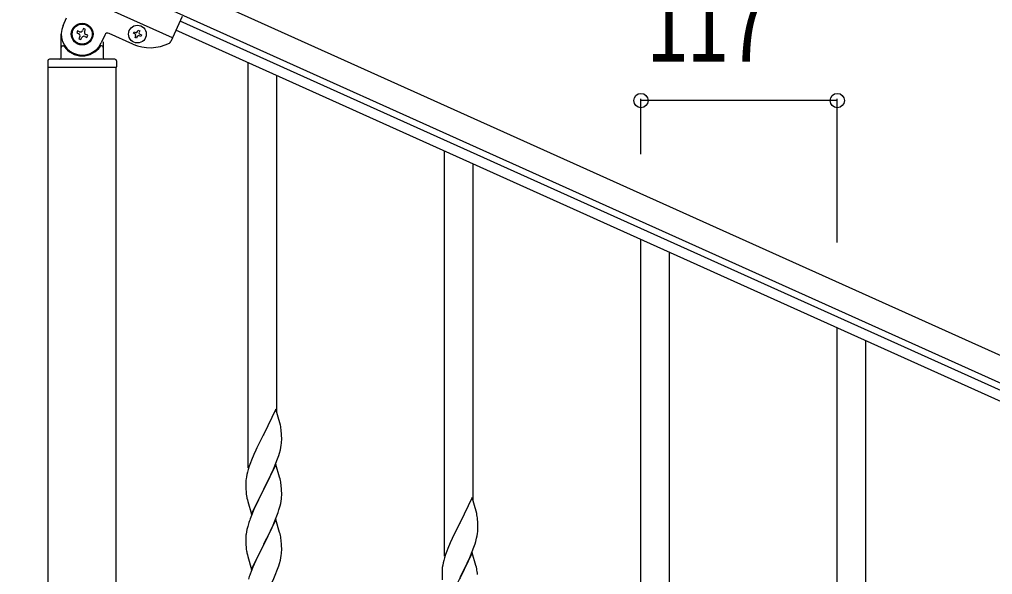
# Model space of a CAD drawing. Units: millimetres, scale not verified. Extents: x -4143 to 4140, y -2900 to 2898.
# Drawn here: x 768 to 1347, y -965 to -634 of the extents above; entities that cross this region are included whole.
import ezdxf
from ezdxf.enums import TextEntityAlignment as Align

# ---------------------------------------------------------------- set-up
doc = ezdxf.new("R2010")
doc.units = ezdxf.units.MM
doc.header["$LTSCALE"] = 10
doc.layers.add('0-3_YKK_A1', color=4, linetype='Continuous')
doc.layers.add('0-4_YKK_D', color=6, linetype='Continuous')
doc.styles.add('ＭＳ ゴシック', font='')
doc.styles.get('ＭＳ ゴシック').set_extended_font_data('MS Gothic')

msp = doc.modelspace()

# ---------------------------------------------------------------- linework, layer by layer
at = {"layer": '0-3_YKK_A1'}
for p, q in [((775.21, -574.35), (1581.55, -937.24)), ((769.05, -588.03), (1575.39, -950.92)), ((858.69, -644.78), (767.5, -603.74)), ((864.44, -632.02), (857.74, -646.9)), ((793.49, -637.37), (795.54, -632.81)), ((1532.72, -936.1), (863.19, -634.78)), ((792.39, -656.5), (792.39, -642.5)), ((803.35, -641.09), (802.15, -640.54)), ((818.34, -643.07), (816.29, -647.63)), ((835.12, -648.43), (820.98, -642.07)), ((836.28, -642.35), (835.4, -641.95)), ((839.3, -642.65), (840.17, -643.05)), ((1530.25, -941.57), (860.73, -640.25)), ((793.39, -649.5), (793.66, -649.5)), ((806.42, -643.91), (807.63, -644.46)), ((816.39, -649.5), (816.11, -649.5)), ((817.39, -647.05), (817.39, -656.5)), ((784.39, -658.5), (784.39, -662)), ((824.39, -657.5), (785.39, -657.5)), ((825.39, -658.5), (825.39, -662)), ((903.89, -901), (903.89, -659.68)), ((825.14, -662.5), (784.64, -662.5)), ((784.64, -1497.48), (784.64, -662.5)), ((824.89, -662.5), (784.89, -662.5)), ((825.14, -1497.48), (825.14, -662.5)), ((920.89, -868.09), (920.89, -667.33)), ((1020.89, -953.65), (1020.89, -712.33)), ((1037.89, -920.75), (1037.89, -719.98)), ((1137.89, -1006.31), (1137.89, -764.99)), ((1154.89, -973.4), (1154.89, -772.64)), ((1254.89, -1058.96), (1254.89, -817.64)), ((1271.89, -1026.06), (1271.89, -825.29))]:
    msp.add_line(p, q, dxfattribs=at)
for points in [[(802.15, -640.54), (801.61, -641.75), (802.81, -642.29)], [(806.3, -640.97), (806.84, -639.76), (805.64, -639.22), (805.1, -640.42)], [(807.63, -644.46), (808.17, -643.25), (806.96, -642.71)], [(835.4, -641.95), (835.79, -641.08), (836.67, -641.47)], [(837.63, -644.01), (837.24, -644.89), (836.36, -644.49), (836.76, -643.62)], [(837.94, -640.99), (838.33, -640.12), (839.21, -640.51), (838.81, -641.39)], [(840.17, -643.05), (839.78, -643.92), (838.9, -643.53)], [(803.47, -644.03), (802.93, -645.24), (804.14, -645.78), (804.68, -644.58)], [(920.29, -866.05), (913.06, -880.9), (912.72, -881.57), (910.11, -886.77), (909.01, -889.07), (908.34, -890.5), (907.23, -892.96), (905.76, -896.49), (905.17, -898.01), (904.45, -900.03), (903.81, -902.02), (903.39, -903.48), (903.03, -904.9), (902.74, -906.29), (902.52, -907.62)], [(923.02, -875.59), (922.68, -874.17), (920.29, -866.05)], [(902.69, -916.68), (902.83, -917.67), (903.01, -918.62), (903.11, -919.09), (903.32, -920.03), (903.57, -920.99), (905.84, -928.63), (913.06, -913.78), (913.23, -913.44), (914.95, -910.06), (917.34, -905.13), (918.89, -901.71), (919.33, -900.71), (920.37, -898.18), (921.33, -895.65), (922.01, -893.65), (922.47, -892.17), (922.99, -890.24), (923.3, -888.85), (923.54, -887.49), (923.7, -886.2), (923.76, -885.37), (923.78, -884.57), (923.78, -883.42), (923.73, -881.7), (923.67, -880.45), (923.56, -879.04)], [(920.29, -898.92), (913.06, -913.78), (912.72, -914.45), (909.9, -920.09), (908.34, -923.37), (907.23, -925.84), (905.76, -929.36), (904.99, -931.39)], [(923.02, -908.46), (922.8, -907.52), (922.55, -906.56), (920.29, -898.92)], [(902.39, -908.9), (902.35, -909.71), (902.34, -910.11), (902.36, -911.97), (902.39, -912.98), (902.44, -913.92), (902.52, -915.09)], [(923.76, -918.24), (923.78, -917.44), (923.78, -916.3), (923.73, -914.57), (923.67, -913.32), (923.56, -911.91)], [(922.87, -923.59), (923.2, -922.18), (923.47, -920.81), (923.66, -919.5)], [(1037.29, -918.71), (1030.06, -933.56), (1029.72, -934.23), (1027.11, -939.43), (1026.01, -941.73), (1025.34, -943.16), (1024.23, -945.62), (1022.76, -949.15), (1022.17, -950.67), (1021.45, -952.69), (1020.81, -954.68), (1020.39, -956.14), (1020.03, -957.56), (1019.74, -958.95), (1019.52, -960.28)], [(1040.02, -928.25), (1039.68, -926.83), (1037.29, -918.71)], [(903.32, -952.9), (903.57, -953.86), (905.84, -961.5), (913.06, -946.65), (913.23, -946.32), (914.95, -942.93), (916.45, -939.87), (917.57, -937.53), (918.68, -935.08), (919.75, -932.57), (920.95, -929.53), (921.68, -927.52), (922.17, -926.02)], [(920.29, -931.78), (913.06, -946.65), (912.9, -946.98), (910.11, -952.51), (908.79, -955.28), (908.34, -956.24), (906.59, -960.21), (905.56, -962.74), (904.99, -964.26)], [(923.02, -941.32), (922.8, -940.39), (922.55, -939.43), (920.29, -931.78)], [(1030.23, -966.1), (1031.95, -962.72), (1034.34, -957.79), (1035.89, -954.37), (1036.33, -953.37), (1037.37, -950.84), (1038.33, -948.31), (1039.01, -946.31), (1039.47, -944.83), (1039.99, -942.9), (1040.3, -941.51), (1040.54, -940.15), (1040.7, -938.86), (1040.76, -938.03), (1040.78, -937.23), (1040.78, -936.08), (1040.73, -934.36), (1040.67, -933.11), (1040.56, -931.7)], [(903.96, -934.4), (903.52, -935.87), (903.03, -937.78), (902.74, -939.16), (902.52, -940.49)], [(902.39, -941.77), (902.35, -942.58), (902.34, -942.98), (902.36, -944.84), (902.39, -945.85), (902.44, -946.79), (902.54, -948.23), (902.69, -949.55), (902.83, -950.54)], [(903.32, -985.77), (903.64, -986.97), (905.84, -994.37), (913.06, -979.51), (913.23, -979.18), (914.95, -975.8), (916.45, -972.74), (917.57, -970.39), (919.11, -966.95), (919.96, -964.94), (921.33, -961.39), (922.01, -959.39), (922.47, -957.91), (922.99, -955.98), (923.3, -954.59), (923.54, -953.23), (923.7, -951.94), (923.76, -951.11), (923.78, -950.31), (923.78, -949.16), (923.73, -947.44), (923.67, -946.19), (923.56, -944.78)], [(1037.29, -951.58), (1030.06, -966.44), (1029.72, -967.11), (1026.9, -972.75), (1025.34, -976.03), (1024.23, -978.5), (1022.76, -982.02), (1021.99, -984.05)], [(1040.02, -961.12), (1039.8, -960.18), (1039.55, -959.22), (1037.29, -951.58)], [(1019.39, -961.56), (1019.35, -962.37), (1019.34, -962.77), (1019.36, -964.63), (1019.39, -965.64), (1019.44, -966.58), (1019.52, -967.75)]]:
    msp.add_lwpolyline(points, dxfattribs=at)
for centre, radius in [((804.89, -642.5), 6.5), ((804.89, -642.5), 6), ((837.79, -642.5), 5.3)]:
    msp.add_circle(centre, radius, dxfattribs=at)
for centre, radius, start, end in [((804.89, -642.5), 12.5, 155.77, 335.77), ((802.27, -643.49), 1.32, 335.77, 65.77), ((803.89, -639.88), 1.32, 245.77, 335.77), ((807.51, -641.51), 1.32, 155.77, 245.77), ((820.16, -643.89), 2, 65.77, 155.77), ((835.88, -643.22), 0.96, 335.77, 65.77), ((837.06, -640.6), 0.96, 245.77, 335.77), ((838.51, -644.41), 0.96, 65.77, 155.77), ((839.69, -641.78), 0.96, 155.77, 245.77), ((793.39, -650.5), 1, 90, 180), ((793.66, -650), 0.5, 33.74899, 90), ((805.88, -645.12), 1.32, 65.77, 155.77), ((816.11, -650), 0.5, 90, 146.25101), ((816.39, -650.5), 1, 0, 90), ((845.38, -625.63), 25, 245.77, 297.27005), ((855.92, -646.07), 2, 297.27005, 335.77), ((804.89, -642.5), 13, 213.74899, 326.25101), ((785.39, -658.5), 1, 90, 180), ((791.39, -656.5), 1, 270, 0), ((818.39, -656.5), 1, 180, 270), ((824.39, -658.5), 1, 0, 90), ((784.89, -662), 0.5, 180, 270), ((824.89, -662), 0.5, 270, 0), ((881.55, -884.3), 42.37, 9.56725, 11.859), ((878.7, -883.9), 45.12, 6.17603, 8.46779), ((934.33, -911.51), 32.04, 173.03232, 175.32407), ((881.55, -917.17), 42.37, 9.56725, 11.859), ((878.7, -916.77), 45.12, 6.17603, 8.46779), ((942.35, -911.64), 39.98, 184.9569, 187.24866), ((892.34, -916.25), 31.49, 354.07159, 356.36334), ((861.77, -907.31), 63.23, 342.78424, 345.07599), ((979.59, -958.64), 79.42, 159.93435, 162.22611), ((998.55, -936.95), 42.37, 9.56725, 11.859), ((995.7, -936.55), 45.12, 6.17603, 8.46779), ((934.33, -944.38), 32.04, 173.03232, 175.32407), ((881.43, -950.03), 42.49, 9.53591, 11.82766), ((878.83, -949.64), 45, 6.19632, 8.48807), ((962.2, -939.47), 60.39, 190.55951, 192.85127), ((1051.33, -964.17), 32.04, 173.03232, 175.32407), ((998.55, -969.82), 42.37, 9.56725, 11.859), ((979.59, -991.51), 79.42, 159.93435, 162.22611), ((995.7, -969.42), 45.12, 6.17603, 8.46779)]:
    msp.add_arc(centre, radius, start, end, dxfattribs=at)
at = {"layer": '0-4_YKK_D'}
for p, q in [((1137.89, -713.99), (1137.89, -681.12)), ((1254.89, -682.12), (1137.89, -682.12)), ((1254.89, -766.64), (1254.89, -681.12))]:
    msp.add_line(p, q, dxfattribs=at)
for centre in [(1137.89, -682.12), (1254.89, -682.12)]:
    msp.add_circle(centre, 4.25, dxfattribs=at)

# ---------------------------------------------------------------- texts
at = {"layer": '0-4_YKK_D', "style": 'ＭＳ ゴシック', "width": 0.8}
msp.add_text('117', height=43.99, dxfattribs=at).set_placement((1141.99, -672.12), align=Align.BOTTOM_LEFT)

doc.saveas('drawing.dxf')
